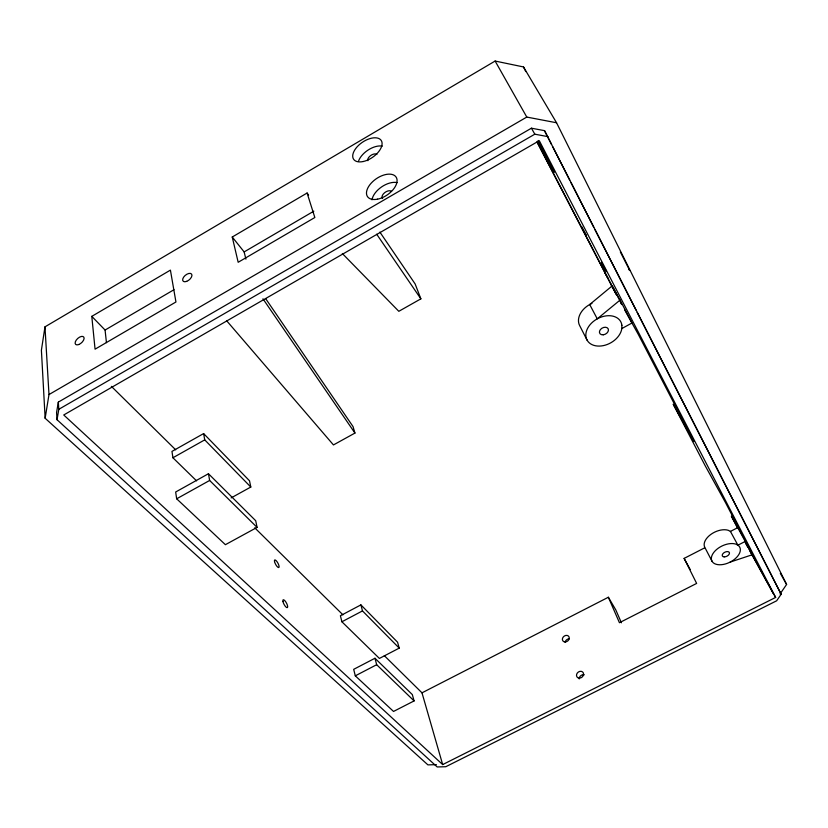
<?xml version="1.0" encoding="UTF-8"?>
<svg xmlns="http://www.w3.org/2000/svg" width="828" height="828" viewBox="0 0 828 828"><rect width="100%" height="100%" fill="white"/><g stroke="black" fill="none" stroke-linecap="round" stroke-linejoin="round"><path stroke-width="1.24" d="M780.038 593.976L786.6 584.465L556.551 122.761L523.493 66.944L495.123 61.044L44.971 326.853L41.4 350.203L45.147 418.254L427.91 764.875L436.408 764.648M45.147 418.254L48.987 394.563L44.971 326.853M58.333 402.108L56.573 412.52L57.039 419.724L437.184 766.956L445.806 766.718L776.643 600.797L781.166 594.256L544.524 130.648L531.431 128.195L58.333 402.108L58.809 409.301L57.039 419.724M612.171 285.898L589.702 304.518L597.257 318.842L620.068 300.088L612.171 285.898L621.093 303.089M91.794 316.368L170.413 270.125L175.94 301.992L95.065 349.178L91.794 316.368L105.073 330.041L106.45 342.657M307.095 193.017L314.837 217.516L238.174 262.279L232.244 237.015L307.095 193.017L308.585 195.097M105.073 330.041L174.015 289.696M245.906 259.154L244.146 251.919L313.812 211.181M48.987 394.563L526.784 117.069L556.551 122.761M58.809 409.301L534.816 134.188L547.96 136.641M379.886 232.099L415.128 283.932L420.872 298.846L398.817 311.307L342.326 253.513M231.126 497.907L250.801 487.04L249.518 480.799L203.616 433.582L171.965 451.405L172.917 457.76L196.567 480.851M172.917 457.76L204.733 439.875L203.616 433.582M208.459 473.73L175.66 492.008L176.664 498.798L225.402 544.689L257.073 527.384L255.717 520.729L208.459 473.73L209.639 480.457L257.073 527.384M176.664 498.798L209.639 480.457M265.716 298.711L353.038 426.596L354.943 433.075L333.456 444.936L226.779 320.902M621.766 328.592L631.961 323.013L620.068 300.088M360.904 604.885L340.401 615.732L341.902 621.776L379.4 658.436L399.231 648.117L397.564 642.207L360.904 604.885L362.488 610.909L399.231 648.117M341.902 621.776L362.488 610.909M374.97 658.25L353.691 669.335L355.295 675.824L393.528 711.449L414.093 700.912L412.313 694.578L374.97 658.25L376.678 664.718L414.093 700.912M355.295 675.824L376.678 664.718M737.727 527.664L730.42 531.41L737.903 545.186L745.283 541.409L752.217 554.77L730.151 562.088M384.316 655.652L421.99 692.829L608.363 597.247L615.804 609.925L621.414 622.791M608.363 597.247L619.437 622.708L696.638 583.419L684.125 558.393L704.618 547.877M442.669 764.586L775.639 597.433L539.297 140.698L63.735 414.983L442.669 764.586L421.99 692.829M730.679 531.545L728.267 530.303A15.401 9.067 -26.4 0 0 710.755 534.484A15.401 9.067 -26.4 0 0 704.856 547.443L712.039 561.291M111.366 386.365L175.702 449.832M254.734 527.809L342.958 614.852M204.733 439.875L250.801 487.04M232.244 237.015L244.146 251.919M262.962 298.815L354.943 433.075M376.699 234.22L420.872 298.846M628.731 269.121L629.477 270.259M690.241 569.56L684.125 558.393M495.123 61.044L526.784 117.069M531.431 128.195L534.816 134.188M780.338 573.328L786.6 584.465M604.854 272.66L607.928 278.177M610.764 284.025L613.827 289.541M620.534 302.448L621.714 304.569M624.674 309.91L638.367 334.543L693.854 441.562L673.226 404.219L705.228 465.812L725.576 502.731L751.389 552.524L731.372 516.113L737.634 528.171M781.166 594.256L637.177 312.384M744.693 541.077L749.319 549.502M750.447 551.603L775.639 597.433M745.78 543.541L747.622 546.884M749.454 550.227L773.342 593.686M620.348 251.96L629.725 270.466M538.117 140.481L554.377 172.193L537.817 142.074M537.331 142.281L616.063 293.847M536.896 141.878L616.353 294.778M587.135 340.236L579.786 325.839A18.961 13.765 -29 0 1 591.948 303.421M544.524 130.648L551.551 144.455M552.731 146.753L569.736 180.111M570.906 182.408L593.779 227.265M594.949 229.563L636.007 310.076M523.493 66.944L525.811 71.57M372 199.817A17.212 9.791 -34.5 0 1 381.594 186.921A17.212 9.791 -34.5 0 1 397.078 182.615M565.162 642.124A3.685 3.001 -38.4 0 1 569.178 638.823M382.619 198.513A5.734 3.26 -34.5 0 1 384.637 192.696A5.734 3.26 -34.5 0 1 391.52 191.371M358.648 160.808A16.612 9.118 -34.4 0 1 382.298 146.132M367.849 160.694A5.537 3.043 -34.4 0 1 370.861 155.416A5.537 3.043 -34.4 0 1 376.885 154.463M579.238 678.939A3.767 3.146 -39.4 0 1 584.278 674.81M621.89 325.28L621.745 329.109A19.189 13.765 -28.8 0 1 593.748 345.328A19.189 13.765 -28.8 0 1 594.639 320.488A19.189 13.765 -28.8 0 1 621.89 325.28M738.162 545.321L735.74 544.089A15.556 9.025 -26.2 0 0 712.049 555.329A15.556 9.025 -26.2 0 0 727.605 563.226A15.556 9.025 -26.2 0 0 738.162 545.321M581.453 226.53L586.183 235.38L581.453 226.53M601.501 262.414L606.355 271.522L601.501 262.414M377.589 199.165A17.316 9.77 -34.5 0 0 396.622 178.082A17.316 9.77 -34.5 0 0 371.12 183.236A17.316 9.77 -34.5 0 0 377.589 199.165M565.162 641.948A3.695 3.012 -38.4 0 0 569.074 636.98A3.695 3.012 -38.4 0 0 563.216 637.032A3.695 3.012 -38.4 0 0 565.162 641.948M186.683 281.365A5.527 2.991 -39.6 0 0 191.599 274.099A5.527 2.991 -39.6 0 0 183.588 277.214A5.527 2.991 -39.6 0 0 186.683 281.365M274.523 561.57A4.295 1.304 61.5 0 0 278.477 567.553A4.295 1.304 61.5 0 0 277.318 562.119A4.295 1.304 61.5 0 0 274.523 561.57M282.959 601.552A4.409 1.377 62 0 0 287.005 607.649A4.409 1.377 62 0 0 285.784 601.894A4.409 1.377 62 0 0 282.959 601.552M579.393 678.132A3.788 3.157 -39.4 0 0 583.378 673.009A3.788 3.157 -39.4 0 0 577.344 672.978A3.788 3.157 -39.4 0 0 579.393 678.132M363.264 161.512A16.715 9.087 -34.5 0 0 381.687 141.35A16.715 9.087 -34.5 0 0 357.241 146.701A16.715 9.087 -34.5 0 0 363.264 161.512M78.753 344.531A5.485 2.877 -42.2 0 0 83.876 337.213A5.485 2.877 -42.2 0 0 76.228 340.132A5.485 2.877 -42.2 0 0 78.753 344.531M603.239 334.802A4.802 3.447 -28.8 0 0 608.145 328.737A4.802 3.447 -28.8 0 0 600.404 329.565A4.802 3.447 -28.8 0 0 603.239 334.802M724.169 556.882A3.892 2.256 -26.2 0 0 729.478 553.032A3.892 2.256 -26.2 0 0 723.92 552.762A3.892 2.256 -26.2 0 0 724.169 556.882"/></g></svg>
